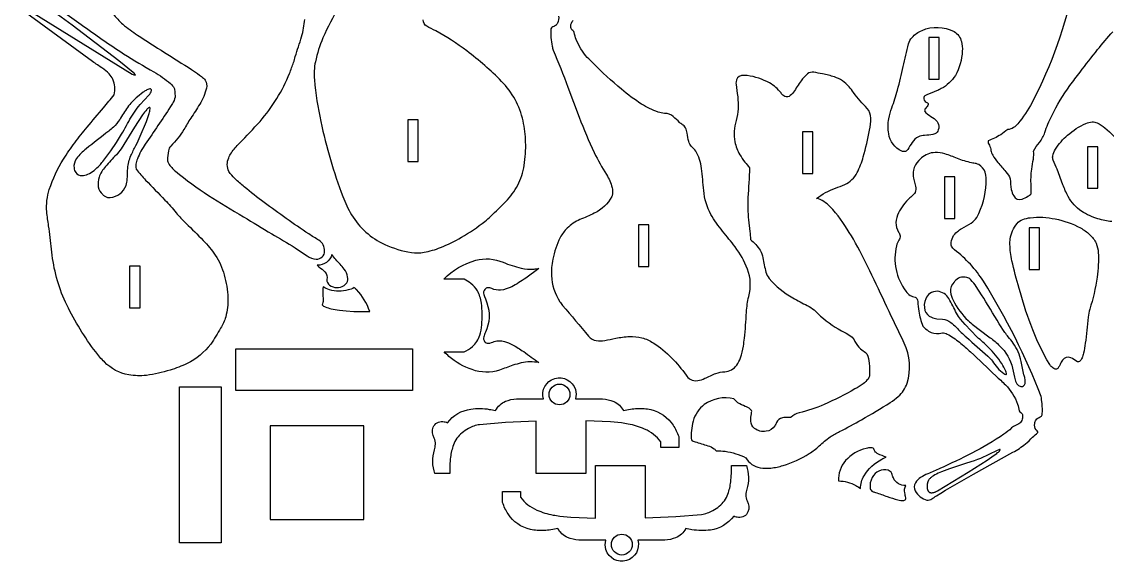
# Model space of a CAD drawing. Extents: x -738 to 1727, y -2194 to 341.
# Drawn here: x -626 to 627, y -2194 to -1572 of the extents above; entities that cross this region are included whole.
import ezdxf

# ---------------------------------------------------------------- set-up
doc = ezdxf.new("R2010")
doc.units = 0
doc.header["$MEASUREMENT"] = 0
doc.layers.get('0').update_dxf_attribs({"linetype": 'CONTINUOUS'})

msp = doc.modelspace()

# ---------------------------------------------------------------- linework, layer by layer
for points in [[(588.4, -1527.8, -0.06998), (539.9, -1664.8, -0.054587), (523.4, -1689.2, -0.060533), (518.6, -1693.6, -0.121482), (511.8, -1696, -0.017862), (503.7, -1701.9, -0.052111), (489.1, -1709, 0.084045), (489.4, -1711.5), (490.8, -1714.1, -0.07001), (492.4, -1719.9, 0.083688), (494.6, -1725.5, 0.054453), (500.5, -1733.9, -0.011189), (509.8, -1744.5, -0.080114), (514.8, -1752.8, 0.047416), (515.9, -1765, 0.07289), (518.7, -1772.5, 0.34604), (528.4, -1776.2, 0.088409), (535.1, -1772.9, 0.023316), (539, -1769.9, -0.012067), (538.7, -1751.2, -0.027321), (539.5, -1741.5, 0.002834), (541.4, -1729.9, 0.056011), (541.7, -1720.7, -0.071074), (548.6, -1710.7, 0.082801), (554.7, -1699.3, -0.039303), (562.6, -1680.1, -0.041317), (583.7, -1645.1, -0.01279), (595.3, -1629.6, -0.002575), (615.5, -1603.7, -0.004557), (633, -1583, 0.037227)], [(-601.3, -1544.8, -0.012383), (-557.6, -1574.8, 0.01223), (-508.7, -1608.4, 0.014301), (-473.7, -1629.4, -0.042411), (-454.6, -1642.9, -0.088325), (-450.5, -1648.2, -0.076044), (-450, -1650, -0.015369), (-449.3, -1656.6, -0.136441), (-451.4, -1664.4, -0.018535), (-454.6, -1669.5, -0.004199), (-483.7, -1712.6, 0.056207), (-492.9, -1729.8, 0.042412), (-494.5, -1735.7, 0.058848), (-494.4, -1741.2, 0.101927), (-494, -1741.9, 0.020438), (-483.3, -1754.3, 0.001728), (-461, -1777.2, -0.020685), (-448.2, -1791.8, 0.02085), (-436.7, -1804.2, -0.00626), (-416.8, -1823.8, -0.039956), (-403, -1840.7, -0.082891), (-392.6, -1863.6, -0.058029), (-388.3, -1890.1, -0.073607), (-390.9, -1912, -0.06477), (-396.8, -1925.2, -0.025886), (-408.2, -1943.3, -0.122847), (-435.5, -1965.8, -0.042927), (-455.1, -1973.4, -0.04576), (-482.5, -1979.5, -0.066833), (-502.8, -1979, -0.15539), (-530.9, -1964, -0.040173), (-541, -1952.4, -0.047028), (-574.3, -1898.3, -0.081292), (-591.2, -1840.8), (-592.1, -1834, 0.005529), (-595.3, -1806.9, -0.015685), (-597.4, -1790.8, -0.097684), (-594.5, -1764.9, -0.061349), (-578.2, -1730.2, -0.026208), (-565.1, -1711.1, -0.013982), (-550.9, -1693.2, -0.00225), (-532, -1670.8, 0.007118), (-519.6, -1655.8, 0.158315), (-521.2, -1637.9, 0.086471), (-525.5, -1631.6, 0.049518), (-533.3, -1625.1, -0.002364), (-544.5, -1617.4), (-626.4, -1557.8, -0.234918)], [(-520.9, -1562.2, 0.053471), (-509.6, -1574.4, 0.031193), (-492.7, -1586.9, 0.005735), (-430.4, -1626.5, -0.016271), (-421.1, -1633, -0.02397), (-416.4, -1636.8, -0.055798), (-414.6, -1638.9, -0.188357), (-413.1, -1648.1, -0.075838), (-420.9, -1666.7, -0.013639), (-431.2, -1682.7, 0.016874), (-439.2, -1696, -0.05711), (-454.4, -1715, 0.143129), (-456.9, -1720.4, 0.024664), (-458.1, -1731.2, 0.147362), (-457, -1734.8, 0.073921), (-448.8, -1744, 0.029468), (-410.7, -1771.8, 0.010233), (-370.4, -1796.5, -0.002494), (-337.8, -1816.3, -0.00755), (-310.8, -1832.2, -0.015708), (-297, -1841.7, 0.136557), (-286.3, -1845.4, 0.202531), (-279.5, -1842.9, 0.202531), (-276.7, -1836.2, 0.257056), (-283.3, -1823.6, -0.018466), (-295, -1816.3, -0.011831), (-346.6, -1780.1, -0.012523), (-369.4, -1762.1, -0.011359), (-380.2, -1752.5, -0.059781), (-387.3, -1744.2, -0.219913), (-387.4, -1728.6, -0.052083), (-384.3, -1722.8, -0.045968), (-375.1, -1711.7, 0.014814), (-351.3, -1686.5, 0.082566), (-317.2, -1631.1, 0.009935), (-312.5, -1618.6, 0.020498), (-310.6, -1611.8, 0.001991), (-303.3, -1588.8, 0.048804), (-299.6, -1568.8, 0.041593)], [(-259.8, -1554.9, 0.052119), (-278.6, -1590.2, 0.048738), (-287.4, -1617.7, 0.069553), (-288.5, -1638.5, 0.030199), (-281.1, -1686.6, 0.039197), (-255.7, -1773.3, 0.040842), (-245.6, -1794.3, 0.148619), (-207.4, -1828.5, 0.064931), (-176.5, -1837.8, 0.081587), (-161.9, -1837.5, 0.051308), (-143.1, -1832, 0.041327), (-118.7, -1820.1, 0.039479), (-91.7, -1801.8, 0.020029), (-84.8, -1795.7, 0.008735), (-67.7, -1779.1, 0.066326), (-53.8, -1760.1, 0.084353), (-46.3, -1737.2, 0.046386), (-44.7, -1710.3, 0.044458), (-47.6, -1685.8, 0.138648), (-72.4, -1640.3, 0.036036), (-112.6, -1605.2, 0.03862), (-148.5, -1582.1, -0.013076), (-158.8, -1576.8, -0.256246), (-163, -1569.5, -0.097939)], [(-6.6, -1565, -0.140348), (-7.9, -1573.1, -0.115718), (-10.3, -1575.9, -0.016804), (-14.3, -1578.1, 0.169919), (-15.4, -1579.6, 0.066528), (-14.1, -1599.8, 0.032101), (-12.8, -1604.2, -0.004185), (4.2, -1647.1), (17.2, -1681.7, 0.022577), (34.5, -1722.4, 0.024484), (48.7, -1747.9, -0.074094), (55.1, -1763, -0.078605), (55.7, -1769.8, -0.085388), (54.7, -1773.2, -0.157876), (34.6, -1792.5, -0.015027), (17.8, -1799.8, 0.088726), (3.4, -1809.5, 0.077435), (-4.7, -1820.5, 0.071898), (-13.3, -1845.6, 0.056234), (-14.9, -1864.4, 0.136048), (-5.2, -1894.5, 0.025751), (-2, -1898.7, -0.003037), (28, -1934.4, 0.185472), (36.9, -1939.4, 0.073927), (46.6, -1939.2, 0.013651), (59.3, -1936.7, -0.038402), (75.2, -1934.7, -0.065435), (89.6, -1936.1, -0.074086), (102.7, -1942, -0.057981), (123.8, -1959.3, -0.041948), (140.5, -1979.2, 0.096682), (145.4, -1984, 0.175819), (154.1, -1985.5, 0.069264), (162.2, -1982.9, -0.013037), (175, -1977.2, -0.098865), (185.1, -1975.4, 0.227542), (199, -1967.8, 0.073116), (203.4, -1959.2, 0.049065), (206.7, -1945.9, 0.014524), (207.9, -1936.7, 0.010672), (210.3, -1906.7, -0.035374), (212.8, -1888.4, 0.162658), (211.4, -1856.8, 0.071378), (197.1, -1831.3, 0.01417), (182.7, -1813.3, -0.039248), (169.2, -1793.8, -0.109259), (161, -1766.2, -0.001575), (158.5, -1740.7, 0.109601), (151.6, -1720.9, 0.058406), (146.8, -1715.4, -0.106958), (143.6, -1709.7, -0.051112), (141.7, -1700.1, 0.085943), (139.8, -1693.8, 0.137702), (136.3, -1690.3, -0.033512), (133, -1687.7, 0.015383), (125.8, -1681, 0.194987), (115.8, -1677.4, -0.062122), (108.2, -1675.7, -0.062368), (89.2, -1666.5, -0.032152), (65.9, -1649.5, -0.022879), (33, -1619.1, -0.008273), (26.5, -1612.7, -0.088822), (13.7, -1592, -0.053829), (11.4, -1583.9, 0.220538), (9.7, -1581.8, -0.271521), (7.4, -1576.6, -0.178558), (10.3, -1570, -0.118018)], [(631.9, -1802.1, -0.057275), (616, -1798.8, -0.071349), (597.2, -1790.3, -0.124192), (581.7, -1773.2, -0.041646), (575.5, -1759.6), (569, -1741.8, 0.018014), (564.3, -1731.4, -0.131984), (563.8, -1726.6, -0.094232), (567, -1718.5, -0.073047), (581, -1702.4, -0.082455), (602.1, -1688.8, -0.081448), (609.3, -1687.1, -0.11459), (615, -1688.3, -0.066452), (623.9, -1693.8, -0.086175), (643.5, -1715.6, -0.060101)]]:
    msp.add_lwpolyline(points, format="xyb")
for points in [[(-514.3, -1616.7), (-568, -1575.3), (-585, -1563.2), (-600.4, -1553.1, 0.027276), (-611.6, -1546.8, 0.025132), (-616.7, -1544.8, 0.246844), (-623.5, -1546.1, 0.338963), (-624.2, -1549.9, 0.098868), (-620.6, -1554.7, 0.047204), (-611.9, -1561.9), (-498.7, -1632.1, 0.053158), (-495.5, -1633, 0.332463), (-495.2, -1632.7, 0.203211), (-495.7, -1632, 0.037616), (-497.7, -1630)], [(417.2, -1671.2, 0.201448), (415.9, -1674.2, 0.182615), (417.3, -1676.7, 0.048163), (419.3, -1678.3, -0.017302), (426.8, -1683.3, -0.106652), (431.2, -1688.1, -0.208465), (431.6, -1696.3, -0.238412), (427.8, -1700.9, -0.071048), (425.5, -1701.6, -0.020422), (415.9, -1702.6, 0.086864), (408.8, -1704.3, 0.119227), (401.5, -1710.8, 0.008309), (396.5, -1718.9, -0.119266), (393.8, -1721.2, -0.195748), (389.4, -1720.7, -0.245914), (374.4, -1700.9, -0.096477), (374.7, -1683.5, -0.041475), (378.1, -1670.8, 0.007767), (384.6, -1650.3, 0.014412), (391.2, -1623.2, -0.001853), (397.2, -1597.2, -0.11905), (401.4, -1589.7, -0.116234), (412.9, -1581.5, -0.226367), (449.9, -1582.9, -0.206383), (458.3, -1594.5, -0.082071), (459.4, -1605.4, -0.112914), (451.4, -1633.6, -0.121606), (435.1, -1648.7, -0.029837), (429.7, -1651.4, -0.006524), (418.4, -1655.7, 0.099306), (415.5, -1657.7, 0.238744), (414.9, -1660.5, 0.267261), (419.1, -1665.1, -0.402861), (420, -1667, -0.090508)], [(213.9, -1740, -0.005192), (211.9, -1774.4, 0.040364), (212.6, -1800), (214.2, -1813.7, -0.013822), (215, -1822.8, -0.066446), (226, -1835.2, -0.095429), (229.3, -1843.8, 0.03458), (232.7, -1860.4, 0.087039), (236.4, -1867.7, 0.089503), (263.8, -1890.1, 0.007519), (280.4, -1899, -0.04621), (288.2, -1904, -0.011476), (295.8, -1911.1, 0.061893), (323.6, -1930, -0.031087), (330.7, -1934.3, -0.123813), (335.5, -1940.3, 0.080509), (342, -1948.9, 0.042425), (347.7, -1953, -0.14463), (349.2, -1954.6, -0.077169), (351.9, -1965.5, -0.053784), (352.1, -1980.3, -0.122168), (350.7, -1983.7, -0.062647), (344.8, -1989.2, -0.037068), (335.5, -1995.1, -0.024393), (299.8, -2013.2, -0.042734), (271, -2022.8, 0.116168), (261.9, -2027.6, -0.161787), (258.3, -2028.2, 0.064963), (251.8, -2028.4, 0.243564), (244.9, -2033.8, -0.042897), (243, -2037.8, -0.213048), (232.9, -2044, -0.205086), (219.4, -2040.7, -0.206603), (215.4, -2032.2, -0.035713), (215.3, -2029.4, -0.018705), (216.2, -2022, 0.104334), (216.1, -2020.1, 0.105457), (214.5, -2018.3, 0.067315), (208.9, -2015.3, -0.040494), (200.4, -2011.1, -0.100922), (195.7, -2006.5, 0.220634), (161.6, -2013.2, 0.165031), (148.7, -2032.2, 0.090437), (146.7, -2054.3, 0.037949), (151, -2056, 0.016013), (165.6, -2060.6, -0.085591), (172.9, -2064.2, -0.05419), (175.4, -2066.7, -0.0549), (185.5, -2067.1, -0.086619), (209.5, -2074.6, 0.220654), (226.1, -2086, 0.078704), (238.4, -2086.4, 0.050029), (252.6, -2083.5, 0.064092), (282.7, -2069.8, 0.047455), (294, -2060.9, -0.030573), (306.8, -2050.5, -0.031097), (317.7, -2044.2, 0.018267), (343, -2030.6, 0.017584), (376.3, -2010.7, 0.027586), (385.4, -2003.8, 0.12305), (395.9, -1988.6, 0.186256), (392.3, -1942.3, -0.000508), (352.6, -1858.8, 0.018696), (333.7, -1822.5, 0.035354), (313.1, -1791.8, 0.065465), (299.5, -1778.9, 0.096463), (291.1, -1775.4, -0.06976), (312.9, -1763.5, 0.011851), (323.7, -1759.3, 0.168725), (338, -1745.6, 0.051135), (345.1, -1727.4, 0.01948), (352.4, -1696.6, 0.039038), (353.9, -1682.9, 0.178475), (349.6, -1671.5, -0.034457), (333.9, -1653.3, 0.021962), (328.7, -1646.5, 0.137774), (311.8, -1635.2, 0.031602), (298, -1631.8, 0.00712), (288, -1629.7, 0.189697), (280.7, -1631.6, 0.082559), (273.3, -1639.6, -0.009705), (264.4, -1652.9, -0.099427), (259.4, -1657.7, -0.318624), (253.2, -1657, -0.072566), (250.2, -1653.7, 0.106226), (236.9, -1642.2, 0.093936), (211.1, -1633.6, 0.05247), (204.4, -1633.6, 0.333826), (198.2, -1640.9, 0.048223), (198.2, -1644, 0.00308), (200.1, -1658, -0.093037), (198.3, -1685.5, 0.111204), (196.9, -1710.1, 0.09018), (202.6, -1724.9, 0.033486), (208.5, -1733.5, 0.01282)], [(-532.8, -1732.8), (-523.6, -1720.5), (-516.9, -1711), (-511, -1701.4, -0.006566), (-500, -1681.5), (-496.3, -1675.7, -0.029747), (-489.7, -1667.1), (-479.5, -1656.1, 0.113674), (-476.6, -1651, 0.508441), (-478.3, -1648.9, 0.113243), (-482.9, -1650.7, 0.027645), (-486.1, -1652.9), (-492.7, -1658, 0.065161), (-504.2, -1670.4, 0.025705), (-513.2, -1684.4, -0.059302), (-520.6, -1693.1, -0.018791), (-525.8, -1697.7, 0.00429), (-552.1, -1718.2, 0.063168), (-563.1, -1729.4, 0.183138), (-566, -1740.4, 0.107723), (-564, -1745.6, 0.25072), (-556.9, -1749, 0.103439), (-550, -1747.4, 0.102437), (-536.6, -1737.2, 0.02386)], [(-530.5, -1772.9, 0.18774), (-524.2, -1774.4, 0.276516), (-505.9, -1760.4, 0.069667), (-504.6, -1753, 0.007557), (-504, -1740.6, -0.081884), (-500.3, -1726, -0.018454), (-494.6, -1714.4, 0.011487), (-489.5, -1703.7), (-482.5, -1686.6, 0.015783), (-479.3, -1677.2, 0.029377), (-478.2, -1672.1, 0.096755), (-478.3, -1670.6, 0.240402), (-478.8, -1670.3, 0.240402), (-479.4, -1670.4, 0.09196), (-482, -1672.8, 0.027685), (-486.8, -1679), (-496.2, -1693.2), (-511.7, -1718.3, -0.047236), (-517.1, -1725, 0.018186), (-529.8, -1738.6, 0.091777), (-537.1, -1751, 0.129461), (-538, -1762, 0.1538), (-532.8, -1770.9, 0.029444)], [(409.1, -1731.8, 0.137365), (403, -1742.6, 0.098613), (403.1, -1751.9), (405.3, -1761.3, -0.144331), (404.8, -1768.4, -0.06957), (403.5, -1770.5, -0.048331), (398.8, -1774.8, 0.093174), (385.8, -1792.1, 0.080864), (382.8, -1803.1, 0.172237), (385.9, -1814.1, -0.069705), (387.5, -1818.5, -0.221879), (386.3, -1823.6, 0.090477), (383.4, -1829.9, 0.222831), (394.2, -1882.5, 0.07692), (399.2, -1887.2, 0.069311), (404.8, -1889.4, -0.227253), (407.2, -1891.5, -0.076008), (407.9, -1894.3, 0.009059), (409.2, -1905.5, 0.057789), (413.9, -1922.6, 0.05479), (420.4, -1928.4, 0.180635), (432.8, -1931, 0.026573), (436.4, -1930.4, -0.137646), (442, -1931.8, -0.04216), (456.1, -1941.3, -0.018517), (469, -1952.5, -0.004389), (498, -1980, -0.016031), (509.2, -1990.4, -0.100155), (523.3, -2012.6, -0.032915), (525.2, -2020.3, 0.185182), (527, -2022.5, -0.251556), (528.9, -2025.8, -0.079899), (528.1, -2031.6, -0.185993), (524.7, -2035.5), (518.6, -2038.4, 0.059131), (516.2, -2040.2, -0.047038), (507.5, -2047.3, -0.033165), (470.5, -2069.1, -0.01283), (433.5, -2087, -0.009603), (419.6, -2092.9, 0.028891), (411.3, -2097.2, 0.104239), (405.2, -2103.4, 0.270856), (405.1, -2112.7, 0.213908), (418.6, -2123.3, 0.198089), (424.2, -2122, -0.023847), (429.5, -2118.5, -0.010081), (472.3, -2093.3), (517.8, -2068.2, 0.039102), (532.3, -2058.6, 0.027317), (540.6, -2050.8, 0.01784), (546.5, -2045.4, 0.285859), (546.6, -2044.6, 0.061407), (544.7, -2042.5, -0.224279), (543.1, -2034.9, -0.105896), (544.5, -2030.8, -0.133514), (549.4, -2027.3, 0.223868), (551.6, -2025.1, 0.11803), (551.7, -2023.7, 0.025275), (551.6, -2012.2), (550.9, -2007.2, 0.08295), (550.5, -2003.8, 0.045035), (484, -1871, 0.084456), (450.4, -1834.6, -0.114798), (447, -1830.3, -0.070697), (446.5, -1828.2, -0.234841), (453.7, -1813.6, -0.04252), (458.8, -1810.1, 0.007956), (469.5, -1803.8, 0.107084), (476.1, -1797.2, 0.109059), (487.1, -1758.1, 0.08219), (485.6, -1745.2, 0.198336), (478.4, -1736.3, 0.056768), (475.5, -1735.2, 0.014579), (470.2, -1734.3, -0.041079), (453.7, -1729.2, 0.020445), (439.4, -1724, 0.075262), (427.9, -1722.4, 0.172525), (412.3, -1728.7, 0.030369)], [(570.6, -1970.1, -0.198409), (568.1, -1972.3, -0.209662), (565, -1971.6, -0.048985), (561.3, -1968.3, -0.044552), (560.3, -1967, -0.046471), (538.4, -1920.8, -0.02168), (524.9, -1879.1, -0.01391), (516.6, -1847.2, -0.049436), (514.4, -1828.4, -0.02277), (514.6, -1822.3, -0.128545), (522.6, -1804.3, -0.128375), (529.1, -1799.8, -0.063428), (537.9, -1797.6, -0.079199), (566.6, -1799, -0.076106), (595.8, -1809.4, -0.04988), (606.4, -1816.9, -0.094371), (613.9, -1826.9, -0.085385), (616.3, -1837.8, -0.054876), (614.9, -1866.2, -0.041249), (606.5, -1903.2, 0.045548), (604.6, -1912.5, -0.003353), (601.4, -1942.5, -0.032609), (599.3, -1954, -0.024601), (597.6, -1959.4, -0.075077), (595.5, -1962.8, -0.349079), (591.5, -1963.4, 0.054701), (584.7, -1959.1, 0.374033), (574.9, -1962, 0.047324), (572.2, -1966.9, -0.021693)], [(-285.2, -1852.3, 0.092345), (-283.3, -1854.3, -0.045442), (-276.4, -1860.1, -0.239577), (-274.2, -1868.7, 0.265933), (-270.9, -1875.4, 0.310974), (-254.3, -1875.9, 0.092102), (-251.1, -1872.6, 0.193938), (-250.2, -1866, 0.125558), (-254.2, -1856.8, 0.018138), (-263.8, -1845.9, -0.03528), (-268.3, -1840.1, -0.344198)], [(-139, -1868.5, -0.13128), (-102.3, -1846.7, -0.164735), (-70.6, -1849, 0.042539), (-49.7, -1855.8, 0.067576), (-34.9, -1856.9, 0.031286), (-29.4, -1856.1), (-44.6, -1867.2, -0.034526), (-60.8, -1877.2, -0.087948), (-73.5, -1881.2, -0.130549), (-83.7, -1879.3, 0.068799), (-88.4, -1878.4, 0.250149), (-91.8, -1880.3, 0.265347), (-92.9, -1886.3, 0.009207), (-89.4, -1895.7, -0.197972), (-91.1, -1929.8, 0.017339), (-93, -1935, 0.239261), (-92, -1940.3, 0.308513), (-87.7, -1942.5, 0.063931), (-80.9, -1940.5, -0.150835), (-69.1, -1940.5, -0.052495), (-60, -1944.1, -0.027707), (-46.9, -1952.1, -0.006095), (-29.4, -1964.8, 0.106948), (-49.7, -1965.2, 0.029634), (-59.5, -1967.9, 0.009975), (-74.8, -1973.5, -0.161924), (-106.3, -1972.9, -0.095585), (-133.2, -1957.6, -0.02086), (-138.8, -1952.5, -0.001534), (-115.7, -1952.5, 0.055758), (-106.2, -1946.3, 0.140714), (-97.7, -1933.2, 0.056474), (-95.3, -1921.3, 0.056712), (-95.8, -1896, 0.085731), (-100.4, -1881.9, 0.1003), (-107.8, -1873.4, 0.04357), (-115.7, -1868.5)], [(449.9, -1871.8, 0.235958), (445.9, -1883.3, 0.083541), (448.8, -1892.7, 0.093093), (466.3, -1916.3, 0.018265), (472.4, -1921.6), (478.7, -1926.5), (491.6, -1936, -0.026097), (502.5, -1945.3, -0.142852), (517.4, -1971.3, 0.015115), (520.4, -1984.8, 0.119757), (523.5, -1990.3, 0.159155), (527.1, -1992.3, 0.388891), (531.8, -1988.8, 0.134739), (531.7, -1982.9, 0.014104), (530.4, -1978.7, -0.019506), (527.4, -1963.3, 0.100918), (518.2, -1942.3, 0.016972), (512.4, -1935.1, -0.01824), (508.6, -1929.9), (502, -1920, 0.001829), (481.6, -1886.4), (475.5, -1877.1, 0.045371), (469.2, -1869.2, 0.051541), (466.8, -1867.4, 0.132333), (458.4, -1866.1, 0.169739), (452, -1869.6, 0.01339)], [(-278.4, -1877.3, 0.045112), (-278.9, -1883.5, -0.014033), (-278.5, -1892.7, -0.102639), (-279.6, -1898.3, 0.095299), (-276, -1900.5, 0.034301), (-269.1, -1902.6, 0.017894), (-259.7, -1904.2), (-251.8, -1905.1), (-243.1, -1905.7), (-234, -1905.9), (-224.6, -1905.7, 0.108204), (-239.9, -1880.6, 0.029236), (-242.6, -1878.3, -0.07415), (-249.4, -1880.9, -0.13248), (-271, -1880.8, -0.079542)], [(421.9, -1885, 0.139128), (417.2, -1891.2, 0.182858), (416.3, -1904.5, 0.214725), (423.7, -1912.5, 0.085602), (430.1, -1914.3), (436.4, -1914.7, -0.145048), (446.2, -1918.5, -0.045237), (452.2, -1923.9, 0.017214), (464.4, -1935.6, -0.005358), (488.9, -1957.4, -0.038898), (494.2, -1963.1, 0.097392), (507.2, -1977.4, 0.094362), (509.6, -1978.5, 0.548858), (510.5, -1977.4, 0.074103), (509.7, -1974.6, 0.047071), (504.9, -1965.9, 0.053381), (489.8, -1947.4, 0.005933), (476.6, -1935.3), (469.1, -1927.8), (462.6, -1920.9), (457.3, -1914.8, -0.046173), (452.8, -1907.9, 0.008622), (443.9, -1891, 0.241275), (430.6, -1882.5, 0.169129)], [(-32.4, -2032.4), (-67.9, -2033.9), (-97.8, -2036.4, 0.102483), (-110.5, -2040.8, 0.030798), (-118.1, -2045.8, 0.139465), (-128, -2059.7, 0.060495), (-131.4, -2073.9, 0.031206), (-132.3, -2092.8), (-149.4, -2092.8, -0.156951), (-149.9, -2065.3, 0.035578), (-148.8, -2059, 0.137117), (-150.3, -2051.8, -0.223674), (-151.3, -2039.3, -0.331303), (-140.3, -2032.8, -0.077138), (-134.8, -2034.1, -0.196319), (-108, -2018.3, -0.079419), (-86.6, -2018.7, -0.019512), (-79.5, -2020.1, -0.181611), (-67.8, -2009.4, -0.078015), (-55.2, -2006.6), (-24.1, -2006.7, -0.41005), (-11.1, -1983.1, -0.41005), (12.7, -1995.8, -0.144543), (12.9, -2006.7), (44, -2006.6, -0.081979), (57, -2009.6, -0.173708), (68.2, -2020.1, -0.044695), (84.3, -2017.7, -0.060734), (99.9, -2018.9, -0.194036), (125.6, -2037, -0.061207), (132, -2050.1), (132, -2062.8), (111.3, -2062.8), (111.3, -2056.1, 0.131695), (92.7, -2041.4, 0.059214), (73.7, -2035.6, 0.014861), (65.9, -2034.4), (53.2, -2033.1), (24.9, -2032.1), (24.9, -2092.8), (-32.4, -2092.8)], [(-17.6, -2001.5, -0.414214), (-5.6, -1989.5, -0.414214), (6.4, -2001.5, -0.414214), (-5.6, -2013.5, -0.414214)], [(371.6, -2073.7, -0.043883), (362, -2070, -0.052811), (359.2, -2068.1, -0.1331), (357.8, -2065.4, 0.345349), (354, -2062.9, 0.068922), (348.5, -2063.7, 0.14651), (324.6, -2077.8, 0.199328), (316.6, -2101.3, -0.126383), (336.4, -2106.6, -0.026389), (341.9, -2110, -0.13535), (346, -2095.3, -0.137086), (366.4, -2076.2, -0.025124)], [(93.2, -2143.8), (128.6, -2142.3), (158.5, -2139.8, 0.102483), (171.3, -2135.4, 0.030798), (178.9, -2130.4, 0.139462), (188.8, -2116.5, 0.060495), (192.1, -2102.3, 0.031206), (193, -2083.4), (210.1, -2083.4, -0.156951), (210.6, -2110.9, 0.035578), (209.5, -2117.2, 0.137117), (211, -2124.4, -0.223674), (212, -2136.9, -0.331303), (201, -2143.4, -0.077105), (195.5, -2142.1, -0.196315), (168.7, -2157.9, -0.079419), (147.3, -2157.5, -0.019512), (140.2, -2156.1, -0.181611), (128.5, -2166.8, -0.078015), (116, -2169.6), (84.8, -2169.6, -0.410051), (71.8, -2193.2, -0.410051), (48, -2180.5, -0.144527), (47.9, -2169.6), (16.7, -2169.6, -0.081973), (3.7, -2166.6, -0.173707), (-7.5, -2156.1, -0.044693), (-23.5, -2158.5, -0.060736), (-39.2, -2157.3, -0.194036), (-64.9, -2139.3, -0.061197), (-71.3, -2126.1), (-71.3, -2113.4), (-50.6, -2113.4), (-50.6, -2120.1, 0.13169), (-31.9, -2134.8, 0.059214), (-13, -2140.6, 0.014861), (-5.2, -2141.8), (7.5, -2143.2), (35.8, -2144.2), (35.8, -2083.4), (93.2, -2083.4)], [(394.3, -2106.4, -0.330046), (379.8, -2097.8, -0.048862), (378, -2092.6, 0.232262), (373.7, -2088.9, 0.352978), (355.4, -2097.2, 0.1721), (353.2, -2109.9, 0.201612), (355.7, -2113.6, 0.11365), (357.2, -2114, -0.02897), (359.2, -2114.5, -0.010854), (372.6, -2119.3, 0.022063), (384.9, -2123.1, 0.076753), (391.8, -2123.8, 0.294353), (394.2, -2121.9, 0.116863), (394.2, -2120.8, 0.008899), (392.9, -2115.1, -0.186082)], [(78.4, -2174.7, -0.414214), (66.4, -2186.8, -0.414214), (54.4, -2174.7, -0.414214), (66.4, -2162.7, -0.414214)]]:
    msp.add_lwpolyline(points, format="xyb", close=True)
for points in [[(432.8, -1589.8), (420.8, -1589.8), (420.8, -1637.8), (432.8, -1637.8)], [(-180.7, -1732.7), (-168.7, -1732.7), (-168.7, -1684.7), (-180.7, -1684.7)], [(286.8, -1698.6), (274.8, -1698.6), (274.8, -1746.6), (286.8, -1746.6)], [(615.9, -1715.7), (603.9, -1715.7), (603.9, -1763.7), (615.9, -1763.7)], [(450.9, -1750.4), (438.9, -1750.4), (438.9, -1798.4), (450.9, -1798.4)], [(85.6, -1853.9), (97.6, -1853.9), (97.6, -1805.9), (85.6, -1805.9)], [(548.6, -1809.4), (536.6, -1809.4), (536.6, -1857.4), (548.6, -1857.4)], [(-501.8, -1901.4), (-489.8, -1901.4), (-489.8, -1853.4), (-501.8, -1853.4)], [(-379.3, -1948.8), (-175.3, -1948.8), (-175.3, -1996.8), (-379.3, -1996.8)], [(-444.3, -2172.7), (-444.3, -1992.7), (-396.3, -1992.7), (-396.3, -2172.7)], [(-231.4, -2037.6), (-339.4, -2037.6), (-339.4, -2145.6), (-231.4, -2145.6)], [(480.3, -2075.2), (476.9, -2076.6), (473, -2078), (464.1, -2080.9), (444.6, -2087.2), (435.5, -2090.6), (431.4, -2092.4), (429.5, -2093.4), (427.8, -2094.3), (426.1, -2095.3), (424.6, -2096.3), (424, -2096.8), (423.3, -2097.3), (422.7, -2097.8), (422.2, -2098.4), (421.6, -2098.9), (421.2, -2099.4), (420.8, -2100), (420.4, -2100.5), (420.2, -2100.8), (420.1, -2101.1), (419.9, -2101.4), (419.8, -2101.6), (419.7, -2101.9), (419.6, -2102.2), (419.5, -2102.5), (419.4, -2102.8), (419.2, -2103.9), (419, -2105), (418.9, -2106), (418.8, -2106.9), (418.8, -2107.8), (418.8, -2108.7), (418.8, -2109.5), (418.9, -2110.2), (419, -2110.5), (419.1, -2110.9), (419.1, -2111.2), (419.2, -2111.5), (419.3, -2111.8), (419.5, -2112), (419.6, -2112.3), (419.7, -2112.6), (419.9, -2112.8), (420, -2113), (420.2, -2113.2), (420.3, -2113.4), (420.5, -2113.6), (420.7, -2113.8), (420.9, -2113.9), (421.1, -2114.1), (421.3, -2114.2), (421.5, -2114.4), (421.7, -2114.5), (422, -2114.6), (422.2, -2114.7), (422.4, -2114.7), (422.7, -2114.8), (423, -2114.8), (423.2, -2114.9), (423.5, -2114.9), (423.8, -2114.9), (424.1, -2114.9), (424.4, -2114.9), (424.6, -2114.9), (425.3, -2114.8), (425.9, -2114.7), (426.5, -2114.6), (427.2, -2114.4), (427.9, -2114.2), (428.6, -2113.9), (429.3, -2113.6), (430, -2113.2), (430.8, -2112.8), (466.2, -2091.3), (488.2, -2077.2), (496.3, -2071.6), (499.2, -2069.5), (500.2, -2068.6), (501, -2067.9), (502.2, -2066.8), (502.6, -2066.3), (502.9, -2065.9), (503, -2065.8), (503.1, -2065.6), (503.1, -2065.6), (503.1, -2065.5), (503.2, -2065.4), (503.2, -2065.4), (503.2, -2065.4), (503.2, -2065.4), (503.2, -2065.3), (503.2, -2065.3), (503.2, -2065.3), (503.2, -2065.3), (503.2, -2065.3), (503.2, -2065.3), (503.2, -2065.2), (503.2, -2065.2), (503.2, -2065.2), (503.2, -2065.2), (503.2, -2065.2), (503.2, -2065.2), (503.2, -2065.2), (503.2, -2065.2), (503.2, -2065.2), (503.2, -2065.2), (503.2, -2065.2), (503.2, -2065.1), (503.2, -2065.1), (503.2, -2065.1), (503.2, -2065.1), (503.2, -2065.1), (503.2, -2065.1), (503.1, -2065.1), (503.1, -2065.1), (503.1, -2065.1), (503.1, -2065.1), (503.1, -2065.1), (503.1, -2065.1), (503.1, -2065.1), (503.1, -2065.1), (503.1, -2065.1), (503.1, -2065.1), (503.1, -2065.1), (503, -2065.1), (503, -2065.1), (503, -2065), (503, -2065), (502.9, -2065), (502.9, -2065), (502.9, -2065), (502.8, -2065), (502.7, -2065), (502.7, -2065.1), (502.6, -2065.1), (502.4, -2065.1), (502.2, -2065.2), (502, -2065.2), (501.5, -2065.4), (500.9, -2065.6), (499.6, -2066.2)]]:
    msp.add_lwpolyline(points, close=True)

doc.saveas('drawing.dxf')
